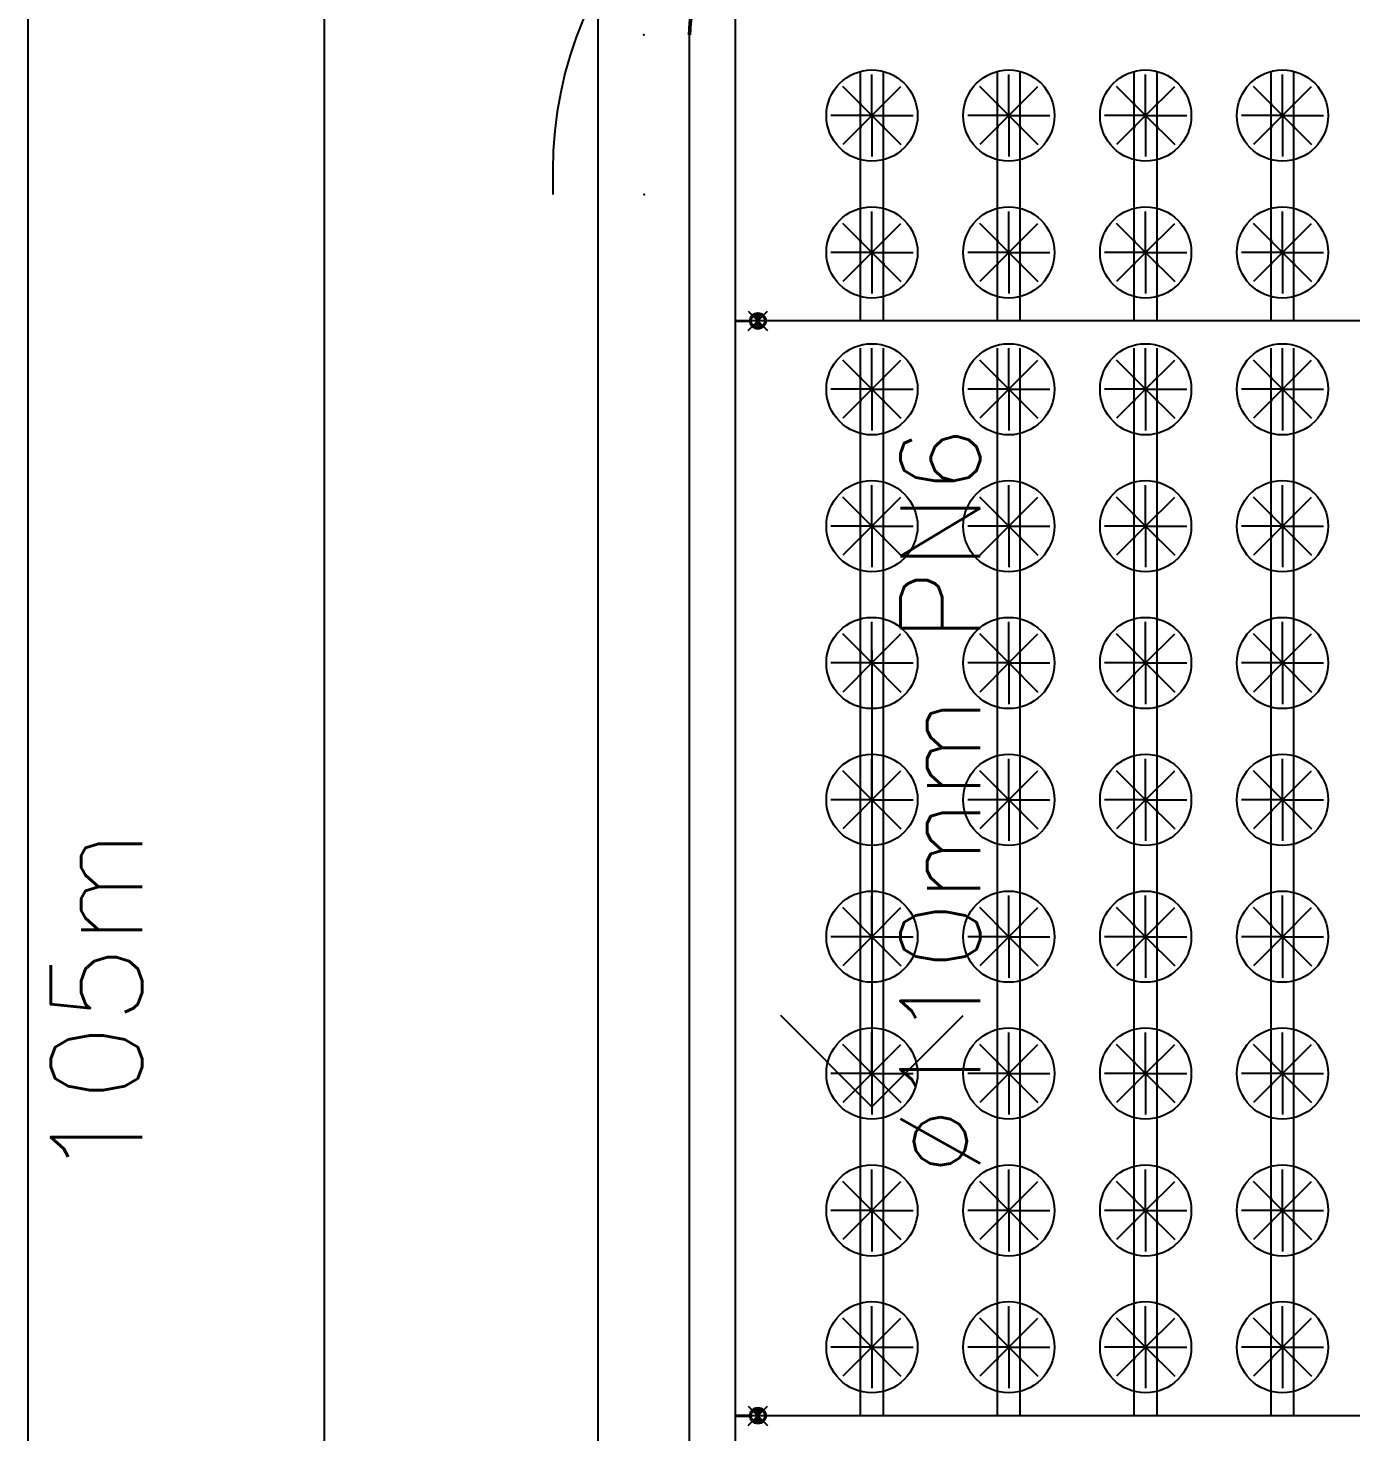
# Model space of a CAD drawing. Header units: metres. Extents: x -1021672 to -1021230, y -2826902 to -2826531.
# Drawn here: x -1021657.4 to -1021599.4, y -2826673.4 to -2826611.8 of the extents above; entities that cross this region are included whole.
import ezdxf
from ezdxf.enums import TextEntityAlignment as Align

# ---------------------------------------------------------------- set-up
doc = ezdxf.new("R2010")
doc.units = ezdxf.units.M
for name, color, linetype in [('C-BRDG-FOUNDATION', 2, 'Continuous'), ('C-BRDG-GIRDER', 3, 'Continuous'), ('DIMENSIONS', 2, 'Continuous'), ('IRRIG-FITTINGS', 1, 'Continuous'), ('IRRIG-LATERAL', 6, 'Continuous'), ('IRRIG-MAIN', 4, 'Continuous'), ('IRRIG-VALVES', 3, 'Continuous'), ('PLOT-GRID', 8, 'Continuous'), ('PUMP-STATION-1', 40, 'Continuous'), ('TEXT-LABELS', 7, 'Continuous'), ('TREES', 94, 'Continuous'), ('V-CTRL-BMRK', 150, 'Continuous')]:
    doc.layers.add(name, color=color, linetype=linetype)
doc.styles.get("Standard").update_dxf_attribs({"font": 'simplex.shx'})

# ---------------------------------------------------------------- blocks, each defined once
blk = doc.blocks.new('*U82')
for p, q in [((0, 2000), (251966, 2000)), ((0, -2000), (251966, -2000))]:
    blk.add_line(p, q)
blk.add_point((251966, 0))
blk = doc.blocks.new('*U69')
for p, q in [((-12972, 4000), (-14028, 4000)), ((4028, -13000), (4028, -14000))]:
    blk.add_line(p, q)
blk.add_arc((-12972, -13000), 17000, 0, 90)
at = {"color": 2, "lineweight": 50}
blk.add_arc((-7028, -7000), 5000, 0, 90, dxfattribs=at)
for p in [(-14028, 0), (3924, -2743)]:
    blk.add_point(p)
blk = doc.blocks.new('dripper')
at = {"layer": 'PUMP-STATION-1', "true_color": 0x7aafdf}
h = blk.add_hatch(color=143, dxfattribs=at)
h.dxf.hatch_style = 1
h.paths.add_polyline_path([(-1021243.937, -2826723.087), (-1021243.937, -2826723.101), (-1021243.929, -2826723.109), (-1021243.921, -2826723.102)])
h.paths.add_polyline_path([(-1021243.921, -2826723.102), (-1021243.929, -2826723.109), (-1021243.92, -2826723.117), (-1021243.937, -2826723.133), (-1021243.937, -2826723.147), (-1021243.906, -2826723.117)])
h.paths.add_polyline_path([(-1021243.937, -2826723.133), (-1021243.945, -2826723.125), (-1021243.952, -2826723.132), (-1021243.937, -2826723.147)])
h.paths.add_polyline_path([(-1021243.953, -2826723.117), (-1021243.937, -2826723.101), (-1021243.937, -2826723.087), (-1021243.967, -2826723.117), (-1021243.952, -2826723.132), (-1021243.945, -2826723.125)])
at = {"layer": 'PUMP-STATION-1', "true_color": 0x22346e}
h = blk.add_hatch(color=159, dxfattribs=at)
h.dxf.hatch_style = 1
h.paths.add_polyline_path([(-1021243.937, -2826723.101), (-1021243.953, -2826723.117), (-1021243.945, -2826723.125), (-1021243.937, -2826723.117)])
h.paths.add_polyline_path([(-1021243.937, -2826723.101), (-1021243.937, -2826723.117), (-1021243.929, -2826723.109)])
h.paths.add_polyline_path([(-1021243.92, -2826723.117), (-1021243.929, -2826723.109), (-1021243.937, -2826723.117), (-1021243.937, -2826723.133)])
h.paths.add_polyline_path([(-1021243.937, -2826723.117), (-1021243.945, -2826723.125), (-1021243.937, -2826723.133)])
at = {"layer": 'PUMP-STATION-1', "flags": 128}
for points in [[(-1021243.906, -2826723.117), (-1021243.937, -2826723.087), (-1021243.967, -2826723.117), (-1021243.937, -2826723.147)], [(-1021243.92, -2826723.117), (-1021243.937, -2826723.101), (-1021243.953, -2826723.117), (-1021243.937, -2826723.133)]]:
    blk.add_lwpolyline(points, close=True, dxfattribs=at)
blk = doc.blocks.new('*U1538')
at = {"layer": 'PUMP-STATION-1'}
blk.add_blockref('dripper', (1021243.937, 2826723.117), dxfattribs=at)
blk = doc.blocks.new('*U1539')
at = {"layer": 'PUMP-STATION-1', "color": 0, "linetype": 'ByBlock', "lineweight": -2, "transparency": 16777216}
for p, rotation in [((-1021244.937, -2826723.117), 90.00000000000001), ((-1021244.937, -2826724.117), 180), ((-1021243.937, -2826724.117), 270)]:
    blk.add_blockref('*U1538', p, dxfattribs=dict(at, rotation=rotation))
blk.add_blockref('*U1538', (-1021243.937, -2826723.117), dxfattribs=at)
blk = doc.blocks.new('*U1540')
at = {"layer": 'PUMP-STATION-1'}
blk.add_blockref('dripper', (1021243.937, 2826723.117), dxfattribs=at)
blk = doc.blocks.new('*U1541')
at = {"layer": 'PUMP-STATION-1', "color": 0, "linetype": 'ByBlock', "lineweight": -2, "transparency": 16777216}
for p, rotation in [((-1021244.937, -2826723.117), 90.00000000000001), ((-1021244.937, -2826724.117), 180), ((-1021243.937, -2826724.117), 270)]:
    blk.add_blockref('*U1540', p, dxfattribs=dict(at, rotation=rotation))
blk.add_blockref('*U1540', (-1021243.937, -2826723.117), dxfattribs=at)
blk = doc.blocks.new('*U1586')
at = {"layer": 'PUMP-STATION-1'}
blk.add_blockref('dripper', (1021243.937, 2826723.117), dxfattribs=at)
blk = doc.blocks.new('*U1587')
at = {"layer": 'PUMP-STATION-1', "color": 0, "linetype": 'ByBlock', "lineweight": -2, "transparency": 16777216}
for p, rotation in [((-1021244.937, -2826723.117), 90.00000000000001), ((-1021244.937, -2826724.117), 180), ((-1021243.937, -2826724.117), 270)]:
    blk.add_blockref('*U1586', p, dxfattribs=dict(at, rotation=rotation))
blk.add_blockref('*U1586', (-1021243.937, -2826723.117), dxfattribs=at)
blk = doc.blocks.new('*U1588')
at = {"layer": 'PUMP-STATION-1'}
blk.add_blockref('dripper', (1021243.937, 2826723.117), dxfattribs=at)
blk = doc.blocks.new('*U1589')
at = {"layer": 'PUMP-STATION-1', "color": 0, "linetype": 'ByBlock', "lineweight": -2, "transparency": 16777216}
for p, rotation in [((-1021244.937, -2826723.117), 90.00000000000001), ((-1021244.937, -2826724.117), 180), ((-1021243.937, -2826724.117), 270)]:
    blk.add_blockref('*U1588', p, dxfattribs=dict(at, rotation=rotation))
blk.add_blockref('*U1588', (-1021243.937, -2826723.117), dxfattribs=at)
blk = doc.blocks.new('MANGO_TREE')
at = {"layer": 'TREES'}
for q in [(-1.273, 1.273), (0, 1.8), (1.273, 1.273), (-1.8, 0), (-1.273, -1.273), (1.8, 0), (0, -1.8), (1.273, -1.273)]:
    blk.add_line((0, 0), q, dxfattribs=at)
blk.add_circle((0, 0), 2, dxfattribs=at)
blk = doc.blocks.new('*U2280')
at = {"layer": 'PUMP-STATION-1'}
blk.add_blockref('dripper', (1021243.937, 2826723.117), dxfattribs=at)
blk = doc.blocks.new('*U2281')
at = {"layer": 'PUMP-STATION-1', "color": 0, "linetype": 'ByBlock', "lineweight": -2, "transparency": 16777216}
for p, rotation in [((-1021244.937, -2826723.117), 90.00000000000001), ((-1021244.937, -2826724.117), 180), ((-1021243.937, -2826724.117), 270)]:
    blk.add_blockref('*U2280', p, dxfattribs=dict(at, rotation=rotation))
blk.add_blockref('*U2280', (-1021243.937, -2826723.117), dxfattribs=at)
blk = doc.blocks.new('*U2282')
at = {"layer": 'PUMP-STATION-1'}
blk.add_blockref('dripper', (1021243.937, 2826723.117), dxfattribs=at)
blk = doc.blocks.new('*U2283')
at = {"layer": 'PUMP-STATION-1', "color": 0, "linetype": 'ByBlock', "lineweight": -2, "transparency": 16777216}
for p, rotation in [((-1021244.937, -2826723.117), 90.00000000000001), ((-1021244.937, -2826724.117), 180), ((-1021243.937, -2826724.117), 270)]:
    blk.add_blockref('*U2282', p, dxfattribs=dict(at, rotation=rotation))
blk.add_blockref('*U2282', (-1021243.937, -2826723.117), dxfattribs=at)
blk = doc.blocks.new('*U2284')
at = {"layer": 'PUMP-STATION-1'}
blk.add_blockref('dripper', (1021243.937, 2826723.117), dxfattribs=at)
blk = doc.blocks.new('*U2285')
at = {"layer": 'PUMP-STATION-1', "color": 0, "linetype": 'ByBlock', "lineweight": -2, "transparency": 16777216}
for p, rotation in [((-1021244.937, -2826723.117), 90.00000000000001), ((-1021244.937, -2826724.117), 180), ((-1021243.937, -2826724.117), 270)]:
    blk.add_blockref('*U2284', p, dxfattribs=dict(at, rotation=rotation))
blk.add_blockref('*U2284', (-1021243.937, -2826723.117), dxfattribs=at)
blk = doc.blocks.new('*U2286')
at = {"layer": 'PUMP-STATION-1'}
blk.add_blockref('dripper', (1021243.937, 2826723.117), dxfattribs=at)
blk = doc.blocks.new('*U2287')
at = {"layer": 'PUMP-STATION-1', "color": 0, "linetype": 'ByBlock', "lineweight": -2, "transparency": 16777216}
for p, rotation in [((-1021244.937, -2826723.117), 90.00000000000001), ((-1021244.937, -2826724.117), 180), ((-1021243.937, -2826724.117), 270)]:
    blk.add_blockref('*U2286', p, dxfattribs=dict(at, rotation=rotation))
blk.add_blockref('*U2286', (-1021243.937, -2826723.117), dxfattribs=at)
blk = doc.blocks.new('*U2500')
at = {"layer": 'PUMP-STATION-1'}
blk.add_blockref('dripper', (1021243.937, 2826723.117), dxfattribs=at)
blk = doc.blocks.new('*U2501')
at = {"layer": 'PUMP-STATION-1', "color": 0, "linetype": 'ByBlock', "lineweight": -2, "transparency": 16777216}
for p, rotation in [((-1021244.937, -2826723.117), 90.00000000000001), ((-1021244.937, -2826724.117), 180), ((-1021243.937, -2826724.117), 270)]:
    blk.add_blockref('*U2500', p, dxfattribs=dict(at, rotation=rotation))
blk.add_blockref('*U2500', (-1021243.937, -2826723.117), dxfattribs=at)
blk = doc.blocks.new('*U2502')
at = {"layer": 'PUMP-STATION-1'}
blk.add_blockref('dripper', (1021243.937, 2826723.117), dxfattribs=at)
blk = doc.blocks.new('*U2503')
at = {"layer": 'PUMP-STATION-1', "color": 0, "linetype": 'ByBlock', "lineweight": -2, "transparency": 16777216}
for p, rotation in [((-1021244.937, -2826723.117), 90.00000000000001), ((-1021244.937, -2826724.117), 180), ((-1021243.937, -2826724.117), 270)]:
    blk.add_blockref('*U2502', p, dxfattribs=dict(at, rotation=rotation))
blk.add_blockref('*U2502', (-1021243.937, -2826723.117), dxfattribs=at)
blk = doc.blocks.new('*U2504')
at = {"layer": 'PUMP-STATION-1'}
blk.add_blockref('dripper', (1021243.937, 2826723.117), dxfattribs=at)
blk = doc.blocks.new('*U2505')
at = {"layer": 'PUMP-STATION-1', "color": 0, "linetype": 'ByBlock', "lineweight": -2, "transparency": 16777216}
for p, rotation in [((-1021244.937, -2826723.117), 90.00000000000001), ((-1021244.937, -2826724.117), 180), ((-1021243.937, -2826724.117), 270)]:
    blk.add_blockref('*U2504', p, dxfattribs=dict(at, rotation=rotation))
blk.add_blockref('*U2504', (-1021243.937, -2826723.117), dxfattribs=at)
blk = doc.blocks.new('*U2506')
at = {"layer": 'PUMP-STATION-1'}
blk.add_blockref('dripper', (1021243.937, 2826723.117), dxfattribs=at)
blk = doc.blocks.new('*U2507')
at = {"layer": 'PUMP-STATION-1', "color": 0, "linetype": 'ByBlock', "lineweight": -2, "transparency": 16777216}
for p, rotation in [((-1021244.937, -2826723.117), 90.00000000000001), ((-1021244.937, -2826724.117), 180), ((-1021243.937, -2826724.117), 270)]:
    blk.add_blockref('*U2506', p, dxfattribs=dict(at, rotation=rotation))
blk.add_blockref('*U2506', (-1021243.937, -2826723.117), dxfattribs=at)
blk = doc.blocks.new('*U2364')
at = {"layer": 'PUMP-STATION-1'}
blk.add_blockref('dripper', (1021243.937, 2826723.117), dxfattribs=at)
blk = doc.blocks.new('*U2365')
at = {"layer": 'PUMP-STATION-1', "color": 0, "linetype": 'ByBlock', "lineweight": -2, "transparency": 16777216}
for p, rotation in [((-1021244.937, -2826723.117), 90.00000000000001), ((-1021244.937, -2826724.117), 180), ((-1021243.937, -2826724.117), 270)]:
    blk.add_blockref('*U2364', p, dxfattribs=dict(at, rotation=rotation))
blk.add_blockref('*U2364', (-1021243.937, -2826723.117), dxfattribs=at)
blk = doc.blocks.new('*U2366')
at = {"layer": 'PUMP-STATION-1'}
blk.add_blockref('dripper', (1021243.937, 2826723.117), dxfattribs=at)
blk = doc.blocks.new('*U2367')
at = {"layer": 'PUMP-STATION-1', "color": 0, "linetype": 'ByBlock', "lineweight": -2, "transparency": 16777216}
for p, rotation in [((-1021244.937, -2826723.117), 90.00000000000001), ((-1021244.937, -2826724.117), 180), ((-1021243.937, -2826724.117), 270)]:
    blk.add_blockref('*U2366', p, dxfattribs=dict(at, rotation=rotation))
blk.add_blockref('*U2366', (-1021243.937, -2826723.117), dxfattribs=at)
blk = doc.blocks.new('*U2368')
at = {"layer": 'PUMP-STATION-1'}
blk.add_blockref('dripper', (1021243.937, 2826723.117), dxfattribs=at)
blk = doc.blocks.new('*U2369')
at = {"layer": 'PUMP-STATION-1', "color": 0, "linetype": 'ByBlock', "lineweight": -2, "transparency": 16777216}
for p, rotation in [((-1021244.937, -2826723.117), 90.00000000000001), ((-1021244.937, -2826724.117), 180), ((-1021243.937, -2826724.117), 270)]:
    blk.add_blockref('*U2368', p, dxfattribs=dict(at, rotation=rotation))
blk.add_blockref('*U2368', (-1021243.937, -2826723.117), dxfattribs=at)
blk = doc.blocks.new('*U2370')
at = {"layer": 'PUMP-STATION-1'}
blk.add_blockref('dripper', (1021243.937, 2826723.117), dxfattribs=at)
blk = doc.blocks.new('*U2371')
at = {"layer": 'PUMP-STATION-1', "color": 0, "linetype": 'ByBlock', "lineweight": -2, "transparency": 16777216}
for p, rotation in [((-1021244.937, -2826723.117), 90.00000000000001), ((-1021244.937, -2826724.117), 180), ((-1021243.937, -2826724.117), 270)]:
    blk.add_blockref('*U2370', p, dxfattribs=dict(at, rotation=rotation))
blk.add_blockref('*U2370', (-1021243.937, -2826723.117), dxfattribs=at)
blk = doc.blocks.new('*U2372')
at = {"layer": 'PUMP-STATION-1'}
blk.add_blockref('dripper', (1021243.937, 2826723.117), dxfattribs=at)
blk = doc.blocks.new('*U2373')
at = {"layer": 'PUMP-STATION-1', "color": 0, "linetype": 'ByBlock', "lineweight": -2, "transparency": 16777216}
for p, rotation in [((-1021244.937, -2826723.117), 90.00000000000001), ((-1021244.937, -2826724.117), 180), ((-1021243.937, -2826724.117), 270)]:
    blk.add_blockref('*U2372', p, dxfattribs=dict(at, rotation=rotation))
blk.add_blockref('*U2372', (-1021243.937, -2826723.117), dxfattribs=at)
blk = doc.blocks.new('*U2374')
at = {"layer": 'PUMP-STATION-1'}
blk.add_blockref('dripper', (1021243.937, 2826723.117), dxfattribs=at)
blk = doc.blocks.new('*U2375')
at = {"layer": 'PUMP-STATION-1', "color": 0, "linetype": 'ByBlock', "lineweight": -2, "transparency": 16777216}
for p, rotation in [((-1021244.937, -2826723.117), 90.00000000000001), ((-1021244.937, -2826724.117), 180), ((-1021243.937, -2826724.117), 270)]:
    blk.add_blockref('*U2374', p, dxfattribs=dict(at, rotation=rotation))
blk.add_blockref('*U2374', (-1021243.937, -2826723.117), dxfattribs=at)
blk = doc.blocks.new('*U2376')
at = {"layer": 'PUMP-STATION-1'}
blk.add_blockref('dripper', (1021243.937, 2826723.117), dxfattribs=at)
blk = doc.blocks.new('*U2377')
at = {"layer": 'PUMP-STATION-1', "color": 0, "linetype": 'ByBlock', "lineweight": -2, "transparency": 16777216}
for p, rotation in [((-1021244.937, -2826723.117), 90.00000000000001), ((-1021244.937, -2826724.117), 180), ((-1021243.937, -2826724.117), 270)]:
    blk.add_blockref('*U2376', p, dxfattribs=dict(at, rotation=rotation))
blk.add_blockref('*U2376', (-1021243.937, -2826723.117), dxfattribs=at)
blk = doc.blocks.new('*U2378')
at = {"layer": 'PUMP-STATION-1'}
blk.add_blockref('dripper', (1021243.937, 2826723.117), dxfattribs=at)
blk = doc.blocks.new('*U2379')
at = {"layer": 'PUMP-STATION-1', "color": 0, "linetype": 'ByBlock', "lineweight": -2, "transparency": 16777216}
for p, rotation in [((-1021244.937, -2826723.117), 90.00000000000001), ((-1021244.937, -2826724.117), 180), ((-1021243.937, -2826724.117), 270)]:
    blk.add_blockref('*U2378', p, dxfattribs=dict(at, rotation=rotation))
blk.add_blockref('*U2378', (-1021243.937, -2826723.117), dxfattribs=at)
blk = doc.blocks.new('*U2388')
at = {"layer": 'PUMP-STATION-1'}
blk.add_blockref('dripper', (1021243.937, 2826723.117), dxfattribs=at)
blk = doc.blocks.new('*U2389')
at = {"layer": 'PUMP-STATION-1', "color": 0, "linetype": 'ByBlock', "lineweight": -2, "transparency": 16777216}
for p, rotation in [((-1021244.937, -2826723.117), 90.00000000000001), ((-1021244.937, -2826724.117), 180), ((-1021243.937, -2826724.117), 270)]:
    blk.add_blockref('*U2388', p, dxfattribs=dict(at, rotation=rotation))
blk.add_blockref('*U2388', (-1021243.937, -2826723.117), dxfattribs=at)
blk = doc.blocks.new('*U2302')
at = {"layer": 'PUMP-STATION-1'}
blk.add_blockref('dripper', (1021243.937, 2826723.117), dxfattribs=at)
blk = doc.blocks.new('*U2303')
at = {"layer": 'PUMP-STATION-1', "color": 0, "linetype": 'ByBlock', "lineweight": -2, "transparency": 16777216}
for p, rotation in [((-1021244.937, -2826723.117), 90.00000000000001), ((-1021244.937, -2826724.117), 180), ((-1021243.937, -2826724.117), 270)]:
    blk.add_blockref('*U2302', p, dxfattribs=dict(at, rotation=rotation))
blk.add_blockref('*U2302', (-1021243.937, -2826723.117), dxfattribs=at)
blk = doc.blocks.new('*U2304')
at = {"layer": 'PUMP-STATION-1'}
blk.add_blockref('dripper', (1021243.937, 2826723.117), dxfattribs=at)
blk = doc.blocks.new('*U2305')
at = {"layer": 'PUMP-STATION-1', "color": 0, "linetype": 'ByBlock', "lineweight": -2, "transparency": 16777216}
for p, rotation in [((-1021244.937, -2826723.117), 90.00000000000001), ((-1021244.937, -2826724.117), 180), ((-1021243.937, -2826724.117), 270)]:
    blk.add_blockref('*U2304', p, dxfattribs=dict(at, rotation=rotation))
blk.add_blockref('*U2304', (-1021243.937, -2826723.117), dxfattribs=at)
blk = doc.blocks.new('*U2306')
at = {"layer": 'PUMP-STATION-1'}
blk.add_blockref('dripper', (1021243.937, 2826723.117), dxfattribs=at)
blk = doc.blocks.new('*U2307')
at = {"layer": 'PUMP-STATION-1', "color": 0, "linetype": 'ByBlock', "lineweight": -2, "transparency": 16777216}
for p, rotation in [((-1021244.937, -2826723.117), 90.00000000000001), ((-1021244.937, -2826724.117), 180), ((-1021243.937, -2826724.117), 270)]:
    blk.add_blockref('*U2306', p, dxfattribs=dict(at, rotation=rotation))
blk.add_blockref('*U2306', (-1021243.937, -2826723.117), dxfattribs=at)
blk = doc.blocks.new('*U2308')
at = {"layer": 'PUMP-STATION-1'}
blk.add_blockref('dripper', (1021243.937, 2826723.117), dxfattribs=at)
blk = doc.blocks.new('*U2309')
at = {"layer": 'PUMP-STATION-1', "color": 0, "linetype": 'ByBlock', "lineweight": -2, "transparency": 16777216}
for p, rotation in [((-1021244.937, -2826723.117), 90.00000000000001), ((-1021244.937, -2826724.117), 180), ((-1021243.937, -2826724.117), 270)]:
    blk.add_blockref('*U2308', p, dxfattribs=dict(at, rotation=rotation))
blk.add_blockref('*U2308', (-1021243.937, -2826723.117), dxfattribs=at)
blk = doc.blocks.new('*U2310')
at = {"layer": 'PUMP-STATION-1'}
blk.add_blockref('dripper', (1021243.937, 2826723.117), dxfattribs=at)
blk = doc.blocks.new('*U2311')
at = {"layer": 'PUMP-STATION-1', "color": 0, "linetype": 'ByBlock', "lineweight": -2, "transparency": 16777216}
for p, rotation in [((-1021244.937, -2826723.117), 90.00000000000001), ((-1021244.937, -2826724.117), 180), ((-1021243.937, -2826724.117), 270)]:
    blk.add_blockref('*U2310', p, dxfattribs=dict(at, rotation=rotation))
blk.add_blockref('*U2310', (-1021243.937, -2826723.117), dxfattribs=at)
blk = doc.blocks.new('*U2400')
at = {"layer": 'PUMP-STATION-1'}
blk.add_blockref('dripper', (1021243.937, 2826723.117), dxfattribs=at)
blk = doc.blocks.new('*U2401')
at = {"layer": 'PUMP-STATION-1', "color": 0, "linetype": 'ByBlock', "lineweight": -2, "transparency": 16777216}
for p, rotation in [((-1021244.937, -2826723.117), 90.00000000000001), ((-1021244.937, -2826724.117), 180), ((-1021243.937, -2826724.117), 270)]:
    blk.add_blockref('*U2400', p, dxfattribs=dict(at, rotation=rotation))
blk.add_blockref('*U2400', (-1021243.937, -2826723.117), dxfattribs=at)
blk = doc.blocks.new('*U2402')
at = {"layer": 'PUMP-STATION-1'}
blk.add_blockref('dripper', (1021243.937, 2826723.117), dxfattribs=at)
blk = doc.blocks.new('*U2403')
at = {"layer": 'PUMP-STATION-1', "color": 0, "linetype": 'ByBlock', "lineweight": -2, "transparency": 16777216}
for p, rotation in [((-1021244.937, -2826723.117), 90.00000000000001), ((-1021244.937, -2826724.117), 180), ((-1021243.937, -2826724.117), 270)]:
    blk.add_blockref('*U2402', p, dxfattribs=dict(at, rotation=rotation))
blk.add_blockref('*U2402', (-1021243.937, -2826723.117), dxfattribs=at)
blk = doc.blocks.new('*U2404')
at = {"layer": 'PUMP-STATION-1'}
blk.add_blockref('dripper', (1021243.937, 2826723.117), dxfattribs=at)
blk = doc.blocks.new('*U2405')
at = {"layer": 'PUMP-STATION-1', "color": 0, "linetype": 'ByBlock', "lineweight": -2, "transparency": 16777216}
for p, rotation in [((-1021244.937, -2826723.117), 90.00000000000001), ((-1021244.937, -2826724.117), 180), ((-1021243.937, -2826724.117), 270)]:
    blk.add_blockref('*U2404', p, dxfattribs=dict(at, rotation=rotation))
blk.add_blockref('*U2404', (-1021243.937, -2826723.117), dxfattribs=at)
blk = doc.blocks.new('*U2406')
at = {"layer": 'PUMP-STATION-1'}
blk.add_blockref('dripper', (1021243.937, 2826723.117), dxfattribs=at)
blk = doc.blocks.new('*U2407')
at = {"layer": 'PUMP-STATION-1', "color": 0, "linetype": 'ByBlock', "lineweight": -2, "transparency": 16777216}
for p, rotation in [((-1021244.937, -2826723.117), 90.00000000000001), ((-1021244.937, -2826724.117), 180), ((-1021243.937, -2826724.117), 270)]:
    blk.add_blockref('*U2406', p, dxfattribs=dict(at, rotation=rotation))
blk.add_blockref('*U2406', (-1021243.937, -2826723.117), dxfattribs=at)
blk = doc.blocks.new('*U2328')
at = {"layer": 'PUMP-STATION-1'}
blk.add_blockref('dripper', (1021243.937, 2826723.117), dxfattribs=at)
blk = doc.blocks.new('*U2329')
at = {"layer": 'PUMP-STATION-1', "color": 0, "linetype": 'ByBlock', "lineweight": -2, "transparency": 16777216}
for p, rotation in [((-1021244.937, -2826723.117), 90.00000000000001), ((-1021244.937, -2826724.117), 180), ((-1021243.937, -2826724.117), 270)]:
    blk.add_blockref('*U2328', p, dxfattribs=dict(at, rotation=rotation))
blk.add_blockref('*U2328', (-1021243.937, -2826723.117), dxfattribs=at)
blk = doc.blocks.new('*U2330')
at = {"layer": 'PUMP-STATION-1'}
blk.add_blockref('dripper', (1021243.937, 2826723.117), dxfattribs=at)
blk = doc.blocks.new('*U2331')
at = {"layer": 'PUMP-STATION-1', "color": 0, "linetype": 'ByBlock', "lineweight": -2, "transparency": 16777216}
for p, rotation in [((-1021244.937, -2826723.117), 90.00000000000001), ((-1021244.937, -2826724.117), 180), ((-1021243.937, -2826724.117), 270)]:
    blk.add_blockref('*U2330', p, dxfattribs=dict(at, rotation=rotation))
blk.add_blockref('*U2330', (-1021243.937, -2826723.117), dxfattribs=at)
blk = doc.blocks.new('*U2332')
at = {"layer": 'PUMP-STATION-1'}
blk.add_blockref('dripper', (1021243.937, 2826723.117), dxfattribs=at)
blk = doc.blocks.new('*U2333')
at = {"layer": 'PUMP-STATION-1', "color": 0, "linetype": 'ByBlock', "lineweight": -2, "transparency": 16777216}
for p, rotation in [((-1021244.937, -2826723.117), 90.00000000000001), ((-1021244.937, -2826724.117), 180), ((-1021243.937, -2826724.117), 270)]:
    blk.add_blockref('*U2332', p, dxfattribs=dict(at, rotation=rotation))
blk.add_blockref('*U2332', (-1021243.937, -2826723.117), dxfattribs=at)
blk = doc.blocks.new('*U2334')
at = {"layer": 'PUMP-STATION-1'}
blk.add_blockref('dripper', (1021243.937, 2826723.117), dxfattribs=at)
blk = doc.blocks.new('*U2335')
at = {"layer": 'PUMP-STATION-1', "color": 0, "linetype": 'ByBlock', "lineweight": -2, "transparency": 16777216}
for p, rotation in [((-1021244.937, -2826723.117), 90.00000000000001), ((-1021244.937, -2826724.117), 180), ((-1021243.937, -2826724.117), 270)]:
    blk.add_blockref('*U2334', p, dxfattribs=dict(at, rotation=rotation))
blk.add_blockref('*U2334', (-1021243.937, -2826723.117), dxfattribs=at)
blk = doc.blocks.new('*U2336')
at = {"layer": 'PUMP-STATION-1'}
blk.add_blockref('dripper', (1021243.937, 2826723.117), dxfattribs=at)
blk = doc.blocks.new('*U2337')
at = {"layer": 'PUMP-STATION-1', "color": 0, "linetype": 'ByBlock', "lineweight": -2, "transparency": 16777216}
for p, rotation in [((-1021244.937, -2826723.117), 90.00000000000001), ((-1021244.937, -2826724.117), 180), ((-1021243.937, -2826724.117), 270)]:
    blk.add_blockref('*U2336', p, dxfattribs=dict(at, rotation=rotation))
blk.add_blockref('*U2336', (-1021243.937, -2826723.117), dxfattribs=at)
blk = doc.blocks.new('*U2338')
at = {"layer": 'PUMP-STATION-1'}
blk.add_blockref('dripper', (1021243.937, 2826723.117), dxfattribs=at)
blk = doc.blocks.new('*U2339')
at = {"layer": 'PUMP-STATION-1', "color": 0, "linetype": 'ByBlock', "lineweight": -2, "transparency": 16777216}
for p, rotation in [((-1021244.937, -2826723.117), 90.00000000000001), ((-1021244.937, -2826724.117), 180), ((-1021243.937, -2826724.117), 270)]:
    blk.add_blockref('*U2338', p, dxfattribs=dict(at, rotation=rotation))
blk.add_blockref('*U2338', (-1021243.937, -2826723.117), dxfattribs=at)
blk = doc.blocks.new('*U2340')
at = {"layer": 'PUMP-STATION-1'}
blk.add_blockref('dripper', (1021243.937, 2826723.117), dxfattribs=at)
blk = doc.blocks.new('*U2341')
at = {"layer": 'PUMP-STATION-1', "color": 0, "linetype": 'ByBlock', "lineweight": -2, "transparency": 16777216}
for p, rotation in [((-1021244.937, -2826723.117), 90.00000000000001), ((-1021244.937, -2826724.117), 180), ((-1021243.937, -2826724.117), 270)]:
    blk.add_blockref('*U2340', p, dxfattribs=dict(at, rotation=rotation))
blk.add_blockref('*U2340', (-1021243.937, -2826723.117), dxfattribs=at)
blk = doc.blocks.new('*U2352')
at = {"layer": 'PUMP-STATION-1'}
blk.add_blockref('dripper', (1021243.937, 2826723.117), dxfattribs=at)
blk = doc.blocks.new('*U2353')
at = {"layer": 'PUMP-STATION-1', "color": 0, "linetype": 'ByBlock', "lineweight": -2, "transparency": 16777216}
for p, rotation in [((-1021244.937, -2826723.117), 90.00000000000001), ((-1021244.937, -2826724.117), 180), ((-1021243.937, -2826724.117), 270)]:
    blk.add_blockref('*U2352', p, dxfattribs=dict(at, rotation=rotation))
blk.add_blockref('*U2352', (-1021243.937, -2826723.117), dxfattribs=at)
blk = doc.blocks.new('*U2354')
at = {"layer": 'PUMP-STATION-1'}
blk.add_blockref('dripper', (1021243.937, 2826723.117), dxfattribs=at)
blk = doc.blocks.new('*U2355')
at = {"layer": 'PUMP-STATION-1', "color": 0, "linetype": 'ByBlock', "lineweight": -2, "transparency": 16777216}
for p, rotation in [((-1021244.937, -2826723.117), 90.00000000000001), ((-1021244.937, -2826724.117), 180), ((-1021243.937, -2826724.117), 270)]:
    blk.add_blockref('*U2354', p, dxfattribs=dict(at, rotation=rotation))
blk.add_blockref('*U2354', (-1021243.937, -2826723.117), dxfattribs=at)
blk = doc.blocks.new('*U2356')
at = {"layer": 'PUMP-STATION-1'}
blk.add_blockref('dripper', (1021243.937, 2826723.117), dxfattribs=at)
blk = doc.blocks.new('*U2357')
at = {"layer": 'PUMP-STATION-1', "color": 0, "linetype": 'ByBlock', "lineweight": -2, "transparency": 16777216}
for p, rotation in [((-1021244.937, -2826723.117), 90.00000000000001), ((-1021244.937, -2826724.117), 180), ((-1021243.937, -2826724.117), 270)]:
    blk.add_blockref('*U2356', p, dxfattribs=dict(at, rotation=rotation))
blk.add_blockref('*U2356', (-1021243.937, -2826723.117), dxfattribs=at)
blk = doc.blocks.new('*U2678')
at = {"rotation": 180}
blk.add_blockref('MANGO_TREE', (0, 0), dxfattribs=at)
blk = doc.blocks.new('*U2679')
at = {"layer": 'PUMP-STATION-1', "color": 0, "linetype": 'ByBlock', "lineweight": -2, "transparency": 16777216}
for p in [(-78, 6), (-72, 6), (-66, 6), (-60, 6), (-78, 0), (-72, 0), (-66, 0), (-60, 0)]:
    blk.add_blockref('*U2678', p, dxfattribs=at)
blk = doc.blocks.new('single sub line valve')
at = {"true_color": 0xc7c8ca}
h = blk.add_hatch(color=9, dxfattribs=at)
h.dxf.hatch_style = 1
edge = h.paths.add_edge_path()
edge.add_line((-1021626.437, -2826672.657), (-1021626.437, -2826672.697))
edge.add_line((-1021626.437, -2826672.697), (-1021625.786, -2826672.697))
edge.add_arc((-1021625.437, -2826672.677), 0.35, 176.72417, 183.27583, ccw=False)
edge.add_line((-1021625.786, -2826672.657), (-1021626.437, -2826672.657))
at = {"true_color": 0xf1eb1f}
h = blk.add_hatch(color=2, dxfattribs=at)
h.dxf.hatch_style = 1
h.paths.add_polyline_path([(-1021625.225, -2826672.465), (-1021625.189, -2826672.43, 0.414214), (-1021625.684, -2826672.43), (-1021625.649, -2826672.465, -0.414214)])
h.paths.add_polyline_path([(-1021625.649, -2826672.465), (-1021625.684, -2826672.43, 0.198912), (-1021625.787, -2826672.677, 0.198912), (-1021625.684, -2826672.925), (-1021625.649, -2826672.889, -0.198912), (-1021625.737, -2826672.677, -0.198912)])
h.paths.add_polyline_path([(-1021625.189, -2826672.43), (-1021625.225, -2826672.465, -0.198912), (-1021625.137, -2826672.677, -0.198912), (-1021625.225, -2826672.889), (-1021625.189, -2826672.925, 0.198912), (-1021625.087, -2826672.677, 0.198912)])
h.paths.add_polyline_path([(-1021625.189, -2826672.925), (-1021625.225, -2826672.889, -0.414214), (-1021625.649, -2826672.889), (-1021625.684, -2826672.925, 0.414214)])
at = {"layer": 'PUMP-STATION-1', "true_color": 0xd19cc7}
h = blk.add_hatch(color=9, dxfattribs=at)
h.dxf.hatch_style = 1
h.paths.add_polyline_path([(-1021625.649, -2826672.889), (-1021625.437, -2826672.677), (-1021625.225, -2826672.889, -0.414214)])
h.paths.add_polyline_path([(-1021625.225, -2826672.465), (-1021625.437, -2826672.677), (-1021625.649, -2826672.465, -0.414214)])
for p, q in [((-1021626.437, -2826672.657), (-1021625.787, -2826672.657)), ((-1021626.437, -2826672.657), (-1021626.437, -2826672.697)), ((-1021626.437, -2826672.697), (-1021625.787, -2826672.697))]:
    blk.add_line(p, q)
at = {"layer": 'C-BRDG-GIRDER'}
for radius in [0.35, 0.3]:
    blk.add_circle((-1021625.437, -2826672.677), radius, dxfattribs=at)
at = {"layer": 'IRRIG-VALVES'}
for p, q in [((-1021625.861, -2826673.101), (-1021625.012, -2826672.253)), ((-1021625.861, -2826672.253), (-1021625.012, -2826673.101))]:
    blk.add_line(p, q, dxfattribs=at)
blk = doc.blocks.new('B4')
at = {"layer": 'IRRIG-LATERAL'}
for p, q in [((-1021537.454, -2826624.657), (-1021626.437, -2826624.657)), ((-1021537.454, -2826672.657), (-1021626.437, -2826672.657))]:
    blk.add_line(p, q, dxfattribs=at)
at = {"layer": 'V-CTRL-BMRK'}
for p, q in [((-1021607.937, -2826624.657), (-1021607.937, -2826613.721)), ((-1021602.937, -2826624.657), (-1021602.937, -2826613.721)), ((-1021601.937, -2826624.657), (-1021601.937, -2826613.721)), ((-1021620.937, -2826672.657), (-1021620.937, -2826625.857)), ((-1021619.937, -2826672.657), (-1021619.937, -2826625.857)), ((-1021614.937, -2826672.657), (-1021614.937, -2826625.857)), ((-1021613.937, -2826672.657), (-1021613.937, -2826625.857)), ((-1021607.937, -2826672.657), (-1021607.937, -2826625.857)), ((-1021602.937, -2826672.657), (-1021602.937, -2826625.857)), ((-1021601.937, -2826672.657), (-1021601.937, -2826625.857))]:
    blk.add_line(p, q, dxfattribs=at)
at = {"rotation": 180}
for p in [(-1021620.437, -2826627.657), (-1021614.437, -2826627.657), (-1021608.437, -2826627.657), (-1021602.437, -2826627.657), (-1021620.437, -2826633.657), (-1021614.437, -2826633.657), (-1021608.437, -2826633.657), (-1021602.437, -2826633.657), (-1021620.437, -2826639.657), (-1021614.437, -2826639.657), (-1021608.437, -2826639.657), (-1021602.437, -2826639.657), (-1021620.437, -2826645.657), (-1021614.437, -2826645.657), (-1021608.437, -2826645.657), (-1021602.437, -2826645.657), (-1021620.437, -2826651.657), (-1021614.437, -2826651.657), (-1021608.437, -2826651.657), (-1021602.437, -2826651.657), (-1021620.437, -2826657.657), (-1021614.437, -2826657.657), (-1021608.437, -2826657.657), (-1021602.437, -2826657.657), (-1021620.437, -2826663.657), (-1021614.437, -2826663.657), (-1021608.437, -2826663.657), (-1021602.437, -2826663.657), (-1021620.437, -2826669.657), (-1021614.437, -2826669.657), (-1021608.437, -2826669.657), (-1021602.437, -2826669.657)]:
    blk.add_blockref('MANGO_TREE', p, dxfattribs=at)
at = {"layer": 'PUMP-STATION-1'}
for name, p in [('*U2679', (-1021542.437, -2826621.657)), ('single sub line valve', (0.001, 48.02)), ('single sub line valve', (0.001, 0.02))]:
    blk.add_blockref(name, p, dxfattribs=at)
at = {"layer": 'PUMP-STATION-1', "rotation": 180}
for name, p in [('*U2407', (-2042852.873, -5653339.274)), ('*U2357', (-2042846.873, -5653339.274)), ('*U2405', (-2042852.873, -5653345.274)), ('*U2355', (-2042846.873, -5653345.274)), ('*U2507', (-2042864.873, -5653351.274)), ('*U2379', (-2042858.873, -5653351.274)), ('*U2403', (-2042852.873, -5653351.274)), ('*U2353', (-2042846.873, -5653351.274)), ('*U2505', (-2042864.873, -5653357.274)), ('*U2377', (-2042858.873, -5653357.274)), ('*U2401', (-2042852.873, -5653357.274)), ('*U2341', (-2042846.873, -5653357.274)), ('*U2503', (-2042864.873, -5653363.274)), ('*U2375', (-2042858.873, -5653363.274)), ('*U2311', (-2042852.873, -5653363.274)), ('*U2339', (-2042846.873, -5653363.274)), ('*U2501', (-2042864.873, -5653369.274)), ('*U2373', (-2042858.873, -5653369.274)), ('*U2309', (-2042852.873, -5653369.274)), ('*U2337', (-2042846.873, -5653369.274)), ('*U2287', (-2042864.873, -5653375.274)), ('*U2371', (-2042858.873, -5653375.274)), ('*U2307', (-2042852.873, -5653375.274)), ('*U2335', (-2042846.873, -5653375.274)), ('*U2285', (-2042864.873, -5653381.274)), ('*U2369', (-2042858.873, -5653381.274)), ('*U2305', (-2042852.873, -5653381.274)), ('*U2333', (-2042846.873, -5653381.274)), ('*U2283', (-2042864.873, -5653387.274)), ('*U2367', (-2042858.873, -5653387.274)), ('*U2303', (-2042852.873, -5653387.274)), ('*U2331', (-2042846.873, -5653387.274)), ('*U2281', (-2042864.873, -5653393.274)), ('*U2365', (-2042858.873, -5653393.274)), ('*U2389', (-2042852.873, -5653393.274)), ('*U2329', (-2042846.873, -5653393.274))]:
    blk.add_blockref(name, p, dxfattribs=at)

msp = doc.modelspace()

# ---------------------------------------------------------------- linework, layer by layer
msp.add_line((-1021626.437, -2826672.657), (-1021625.787, -2826672.657))
at = {"layer": 'DIMENSIONS'}
for p, q in [((-1021657.437, -2826873.116), (-1021657.437, -2826533.116)), ((-1021644.437, -2826708.116), (-1021644.437, -2826603.116))]:
    msp.add_line(p, q, dxfattribs=at)
at = {"layer": 'IRRIG-FITTINGS', "color": 30}
for p, q in [((-1021620.437, -2826639.116), (-1021620.437, -2826659.116)), ((-1021620.437, -2826659.116), (-1021624.437, -2826655.116)), ((-1021620.437, -2826659.116), (-1021616.437, -2826655.116))]:
    msp.add_line(p, q, dxfattribs=at)
at = {"layer": 'IRRIG-MAIN'}
msp.add_line((-1021626.437, -2826583.982), (-1021626.437, -2826704.117), dxfattribs=at)
at = {"layer": 'PLOT-GRID'}
msp.add_line((-1021632.437, -2826869.116), (-1021632.437, -2826533.116), dxfattribs=at)
at = {"layer": 'V-CTRL-BMRK'}
for p, q in [((-1021620.937, -2826624.657), (-1021620.937, -2826613.721)), ((-1021619.937, -2826624.657), (-1021619.937, -2826613.721)), ((-1021614.937, -2826624.657), (-1021614.937, -2826613.721)), ((-1021613.937, -2826624.657), (-1021613.937, -2826613.721)), ((-1021608.937, -2826624.657), (-1021608.937, -2826613.721)), ((-1021608.937, -2826672.657), (-1021608.937, -2826625.857))]:
    msp.add_line(p, q, dxfattribs=at)

# ---------------------------------------------------------------- block references
at = {"xscale": 0.001, "yscale": 0.001, "zscale": 0.001, "rotation": 90.00830967938698}
msp.add_blockref('*U69', (-1021630.432, -2826605.091), dxfattribs=at)
at = {"layer": 'C-BRDG-FOUNDATION', "color": 2, "lineweight": 50, "xscale": -0.001, "yscale": 0.001, "zscale": 0.001, "rotation": 270}
msp.add_blockref('*U82', (-1021630.437, -2826864.085), dxfattribs=at)
at = {"layer": 'PUMP-STATION-1'}
msp.add_blockref('B4', (0, 0), dxfattribs=at)
at = {"layer": 'PUMP-STATION-1', "rotation": 180}
for name, p in [('*U1541', (-2042864.873, -5653339.274)), ('*U1589', (-2042858.873, -5653339.274)), ('*U1539', (-2042864.873, -5653345.274)), ('*U1587', (-2042858.873, -5653345.274))]:
    msp.add_blockref(name, p, dxfattribs=at)

# ---------------------------------------------------------------- texts
at = {"layer": 'DIMENSIONS'}
msp.add_text('105m', height=4, rotation=90, dxfattribs=at).set_placement((-1021654.437, -2826654.616), align=Align.MIDDLE_CENTER)
at = {"layer": 'TEXT-LABELS'}
msp.add_text('Ø110mm PN6 ', height=3.5, rotation=90, dxfattribs=at).set_placement((-1021617.437, -2826644.499), align=Align.MIDDLE_CENTER)

doc.saveas('drawing.dxf')
